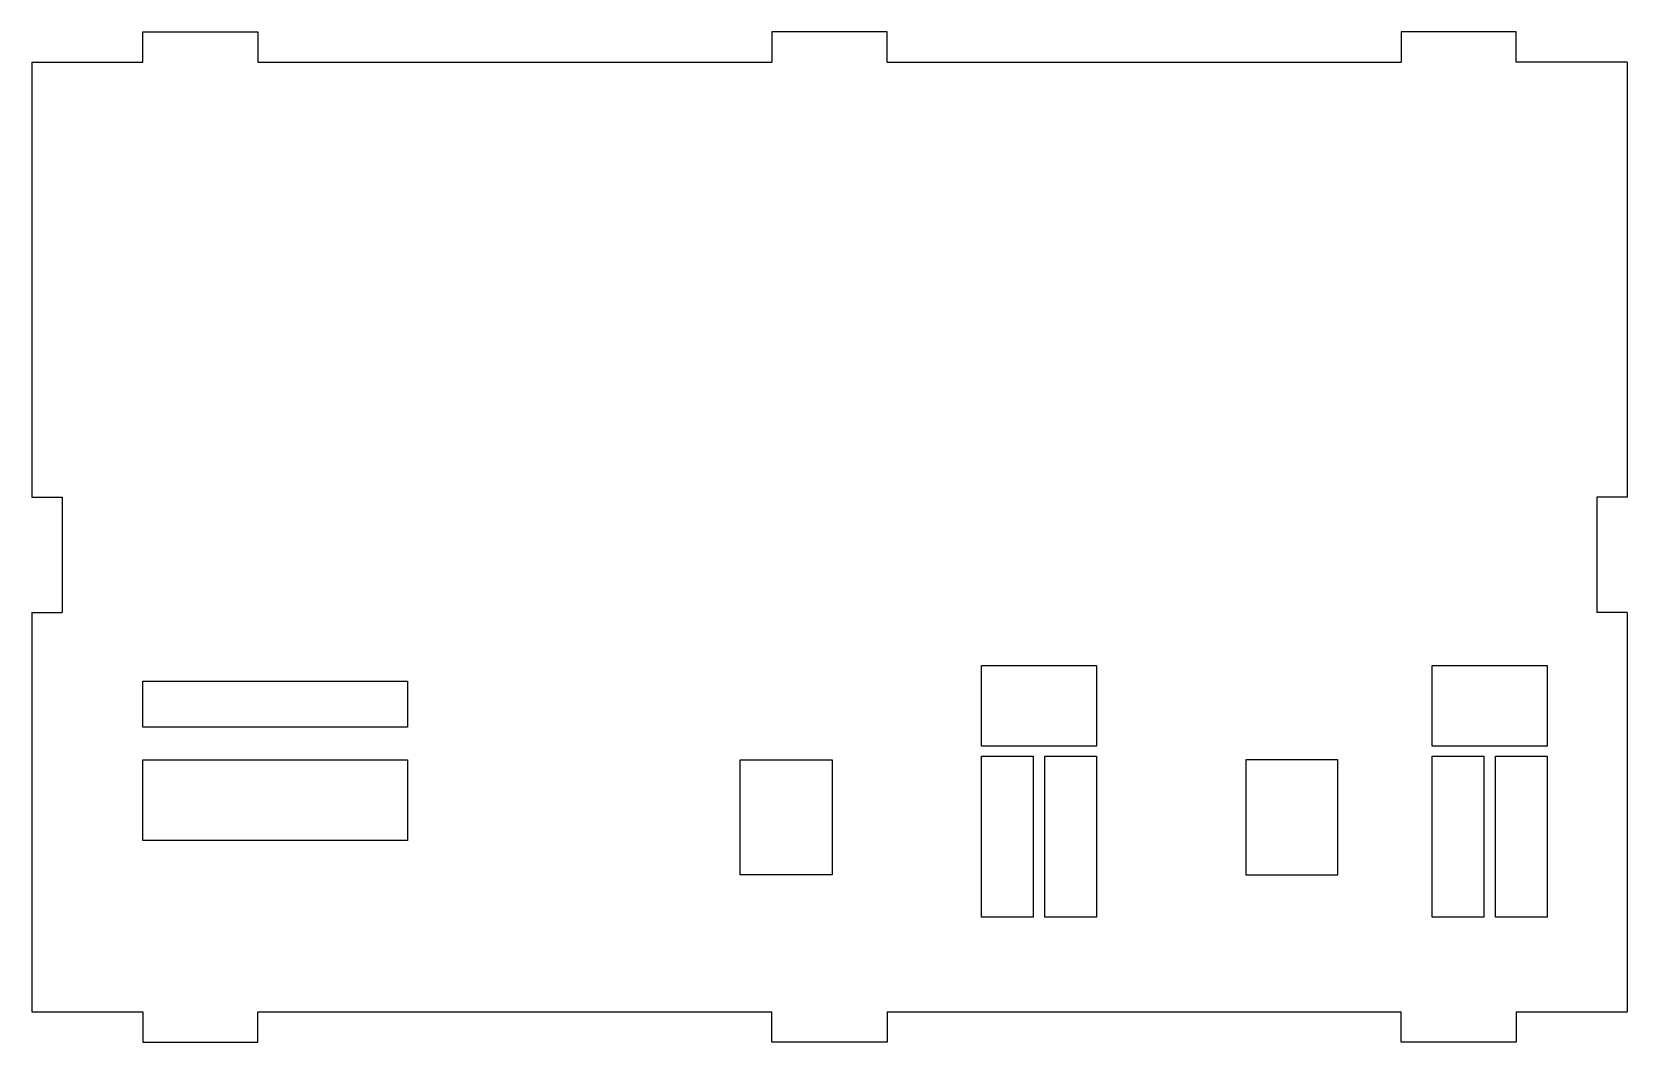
# Model space of a CAD drawing. Header units: millimetres. Extents: x 2636.9 to 2736.7, y 534.9 to 598.1.
import ezdxf

# ---------------------------------------------------------------- set-up
doc = ezdxf.new("R2010")
doc.units = ezdxf.units.MM

msp = doc.modelspace()

# ---------------------------------------------------------------- linework, layer by layer
for p, q in [((2636.889, 596.217), (2643.824, 596.217)), ((2636.889, 596.217), (2636.889, 576.217)), ((2651.024, 596.217), (2683.201, 596.217)), ((2690.401, 596.217), (2722.575, 596.217)), ((2736.712, 596.217), (2729.775, 596.217)), ((2736.712, 596.217), (2736.712, 576.217)), ((2636.889, 576.217), (2636.889, 569.017)), ((2736.712, 576.217), (2736.712, 569.017)), ((2636.889, 569.017), (2638.789, 569.017)), ((2638.789, 569.017), (2638.789, 561.817)), ((2736.712, 569.017), (2734.812, 569.017)), ((2734.812, 569.017), (2734.812, 561.817)), ((2636.889, 561.817), (2638.789, 561.817)), ((2636.889, 561.817), (2636.889, 536.842)), ((2736.712, 561.817), (2734.812, 561.817)), ((2736.712, 561.817), (2736.712, 536.842)), ((2636.889, 536.842), (2643.824, 536.842)), ((2651.024, 536.842), (2683.201, 536.842)), ((2690.401, 536.842), (2722.575, 536.842)), ((2729.775, 536.842), (2736.712, 536.842))]:
    msp.add_line(p, q)
for points in [[(2643.824, 596.217), (2643.824, 598.117), (2651.024, 598.117), (2651.024, 596.217)], [(2690.401, 596.217), (2690.401, 598.117), (2683.201, 598.117), (2683.201, 596.217)], [(2729.775, 596.217), (2729.775, 598.117), (2722.575, 598.117), (2722.575, 596.217)], [(2643.824, 536.842), (2643.824, 534.942), (2651.024, 534.942), (2651.024, 536.842)], [(2690.401, 536.842), (2690.401, 534.942), (2683.201, 534.942), (2683.201, 536.842)], [(2729.775, 536.842), (2729.775, 534.942), (2722.575, 534.942), (2722.575, 536.842)]]:
    msp.add_lwpolyline(points)
for points in [[(2696.307, 558.498), (2703.507, 558.498), (2703.507, 553.458), (2696.307, 553.458)], [(2724.516, 558.498), (2731.716, 558.498), (2731.716, 553.458), (2724.516, 553.458)], [(2643.826, 557.514), (2660.386, 557.514), (2660.386, 554.634), (2643.826, 554.634)], [(2643.826, 552.592), (2660.386, 552.592), (2660.386, 547.552), (2643.826, 547.552)], [(2681.204, 552.592), (2686.964, 552.592), (2686.964, 545.392), (2681.204, 545.392)], [(2696.307, 552.829), (2699.547, 552.829), (2699.547, 542.749), (2696.307, 542.749)], [(2700.267, 552.829), (2703.507, 552.829), (2703.507, 542.749), (2700.267, 542.749)], [(2718.61, 552.592), (2712.85, 552.592), (2712.85, 545.392), (2718.61, 545.392)], [(2724.516, 552.829), (2727.756, 552.829), (2727.756, 542.749), (2724.516, 542.749)], [(2728.476, 552.829), (2731.716, 552.829), (2731.716, 542.749), (2728.476, 542.749)]]:
    msp.add_lwpolyline(points, close=True)

doc.saveas('drawing.dxf')
